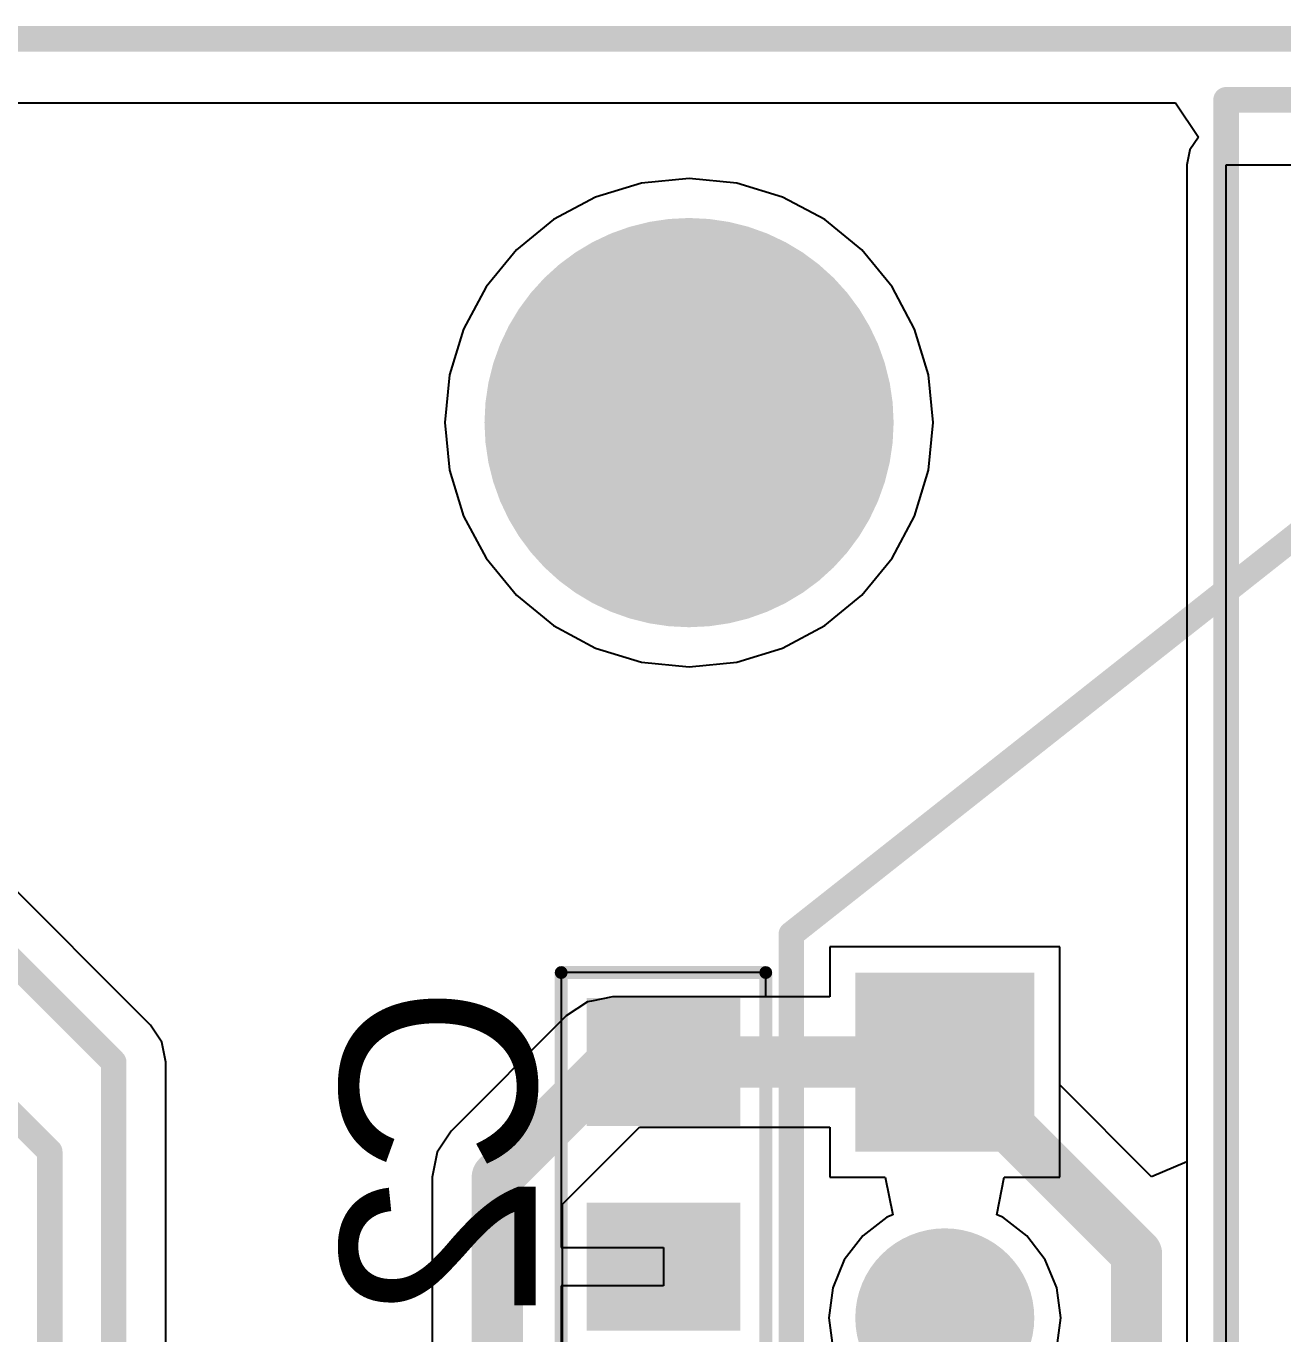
# Model space of a CAD drawing. Extents: x 30.6 to 80.8, y 30 to 60.2.
# Drawn here: x 49.52 to 59.34, y 49.98 to 60.2 of the extents above; entities that cross this region are included whole.
import ezdxf

# ---------------------------------------------------------------- set-up
doc = ezdxf.new("R2010")
doc.units = 0
doc.layers.get('0').update_dxf_attribs({"linetype": 'CONTINUOUS'})
for name, color, linetype in [('BOTTOMLAYER', 5, 'CONTINUOUS'), ('BOTTOMOVERLAY', 54, 'CONTINUOUS'), ('BOTTOMPASTE', 16, 'CONTINUOUS'), ('BOTTOMSOLDER', 6, 'CONTINUOUS'), ('KEEPOUTLAYER', 6, 'CONTINUOUS'), ('MULTILAYER', 9, 'CONTINUOUS'), ('PADHOLELAYER', 156, 'CONTINUOUS'), ('TOPLAYER', 1, 'CONTINUOUS'), ('TOPOVERLAY', 2, 'CONTINUOUS'), ('TOPSOLDER', 216, 'CONTINUOUS')]:
    doc.layers.add(name, color=color, linetype=linetype)

# ---------------------------------------------------------------- blocks, each defined once
blk = doc.blocks.new('XB__________10')
at = {"layer": 'BOTTOMLAYER', "const_width": 0.599999}
blk.add_lwpolyline([(-0.299999, -2.000001, 1), (0.299999, -2.000001, 1)], format="xyb", close=True, dxfattribs=at)
at = {"layer": 'BOTTOMLAYER'}
blk.add_solid([(-0.599999, -0.599999), (0.599999, -0.599999), (-0.599999, 0.599999), (0.599999, 0.599999)], dxfattribs=at)
at = {"layer": 'BOTTOMSOLDER', "const_width": 0.699999}
blk.add_lwpolyline([(-0.349999, -2.000001, 1), (0.349999, -2.000001, 1)], format="xyb", close=True, dxfattribs=at)
at = {"layer": 'BOTTOMSOLDER'}
blk.add_solid([(-0.699999, -0.699999), (0.699999, -0.699999), (-0.699999, 0.699999), (0.699999, 0.699999)], dxfattribs=at)
at = {"layer": 'MULTILAYER', "const_width": 0.599999}
blk.add_lwpolyline([(-0.299999, -2.000001, 1), (0.299999, -2.000001, 1)], format="xyb", close=True, dxfattribs=at)
at = {"layer": 'MULTILAYER'}
blk.add_solid([(-0.599999, -0.599999), (0.599999, -0.599999), (-0.599999, 0.599999), (0.599999, 0.599999)], dxfattribs=at)
at = {"layer": 'PADHOLELAYER', "const_width": 0.349999}
for points in [[(-0.175001, 0, 1), (0.175001, 0, 1)], [(-0.175001, -2.000001, 1), (0.175001, -2.000001, 1)]]:
    blk.add_lwpolyline(points, format="xyb", close=True, dxfattribs=at)
at = {"layer": 'TOPLAYER', "const_width": 0.599999}
blk.add_lwpolyline([(-0.299999, -2.000001, 1), (0.299999, -2.000001, 1)], format="xyb", close=True, dxfattribs=at)
at = {"layer": 'TOPLAYER'}
blk.add_solid([(-0.599999, -0.599999), (0.599999, -0.599999), (-0.599999, 0.599999), (0.599999, 0.599999)], dxfattribs=at)
at = {"layer": 'TOPOVERLAY', "const_width": 0.2}
for points in [[(-1.2, 1.000001), (6.4, 7.000001)], [(-1.2, -20.599999), (-1.2, 1.000001)]]:
    blk.add_lwpolyline(points, dxfattribs=at)
at = {"layer": 'TOPOVERLAY', "const_width": 0.1}
blk.add_lwpolyline([(-1.25, 1.000001, 1), (-1.15, 1.000001, 1)], format="xyb", close=True, dxfattribs=at)
blk.add_lwpolyline([(-1.25, 1.000001, 1), (-1.15, 1.000001, 1)], format="xyb", close=True, dxfattribs=at)
at = {"layer": 'TOPSOLDER', "const_width": 0.699999}
blk.add_lwpolyline([(-0.349999, -2.000001, 1), (0.349999, -2.000001, 1)], format="xyb", close=True, dxfattribs=at)
at = {"layer": 'TOPSOLDER'}
blk.add_solid([(-0.699999, -0.699999), (0.699999, -0.699999), (-0.699999, 0.699999), (0.699999, 0.699999)], dxfattribs=at)
blk = doc.blocks.new('C0603_B_29')
at = {"layer": 'BOTTOMLAYER'}
for points in [[(-0.399999, 0.499999), (-0.399999, -0.499999), (0.399999, 0.499999), (0.399999, -0.499999)], [(1.200003, 0.499999), (1.200003, -0.499999), (2.000001, 0.499999), (2.000001, -0.499999)]]:
    blk.add_solid(points, dxfattribs=at)
at = {"layer": 'BOTTOMOVERLAY', "const_width": 0.1}
for points in [[(2.3, 0.800001), (-0.700001, 0.800001)], [(-0.700001, -0.800001), (-0.700001, 0.800001)], [(2.3, -0.800001), (2.3, 0.800001)], [(2.3, -0.800001), (-0.700001, -0.800001)]]:
    blk.add_lwpolyline(points, dxfattribs=at)
at = {"layer": 'BOTTOMOVERLAY', "const_width": 0.05}
for points in [[(-0.725, 0.800001, 1), (-0.675002, 0.800001, 1)], [(-0.725, 0.800001, 1), (-0.675002, 0.800001, 1)], [(2.275002, 0.800001, 1), (2.324999, 0.800001, 1)], [(2.275002, 0.800001, 1), (2.324999, 0.800001, 1)], [(-0.725, -0.800001, 1), (-0.675002, -0.800001, 1)], [(-0.725, -0.800001, 1), (-0.675002, -0.800001, 1)], [(2.275002, -0.800001, 1), (2.324999, -0.800001, 1)], [(2.275002, -0.800001, 1), (2.324999, -0.800001, 1)]]:
    blk.add_lwpolyline(points, format="xyb", close=True, dxfattribs=at)
at = {"layer": 'BOTTOMPASTE'}
for points in [[(-0.399999, 0.499999), (-0.399999, -0.499999), (0.399999, 0.499999), (0.399999, -0.499999)], [(1.200003, 0.499999), (1.200003, -0.499999), (2.000001, 0.499999), (2.000001, -0.499999)]]:
    blk.add_solid(points, dxfattribs=at)
at = {"layer": 'BOTTOMSOLDER'}
for points in [[(-0.499999, 0.599999), (-0.499999, -0.599999), (0.499999, 0.599999), (0.499999, -0.599999)], [(1.100003, 0.599999), (1.100003, -0.599999), (2.100001, 0.599999), (2.100001, -0.599999)]]:
    blk.add_solid(points, dxfattribs=at)
blk = doc.blocks.new('MRF24J40MA_31')
at = {"layer": 'KEEPOUTLAYER'}
for p, q in [((0, 15.24), (0, 26.416)), ((0, 26.416), (17.78, 26.416))]:
    blk.add_line(p, q, dxfattribs=at)
at = {"layer": 'TOPOVERLAY', "const_width": 0.2}
for points in [[(0, 26.924), (17.78, 26.924)], [(0, 13.97), (0, 26.924)]]:
    blk.add_lwpolyline(points, dxfattribs=at)
at = {"layer": 'TOPOVERLAY', "const_width": 0.1}
blk.add_lwpolyline([(-0.05, 26.924, 1), (0.05, 26.924, 1)], format="xyb", close=True, dxfattribs=at)
blk.add_lwpolyline([(-0.05, 26.924, 1), (0.05, 26.924, 1)], format="xyb", close=True, dxfattribs=at)

msp = doc.modelspace()

# ---------------------------------------------------------------- linework, layer by layer
at = {"layer": 'BOTTOMLAYER'}
for p, q in [((31.199999, 59.6), (58.504839, 59.6)), ((58.504839, 59.6), (58.68371, 59.332287)), ((58.68371, 59.332287), (58.617406, 59.233054)), ((58.617406, 59.233054), (58.594122, 59.116001)), ((58.594122, 59.116001), (58.594122, 51.318808)), ((54.7, 59.009191), (54.327534, 58.972506)), ((55.072465, 58.972506), (54.7, 59.009191)), ((54.327534, 58.972506), (53.969384, 58.863862)), ((55.430616, 58.863862), (55.072465, 58.972506)), ((53.969384, 58.863862), (53.639311, 58.687434)), ((55.760689, 58.687434), (55.430616, 58.863862)), ((53.639311, 58.687434), (53.349997, 58.450002)), ((56.050002, 58.450002), (55.760689, 58.687434)), ((53.349997, 58.450002), (53.112566, 58.160689)), ((56.287434, 58.160689), (56.050002, 58.450002)), ((53.112566, 58.160689), (52.936137, 57.830616)), ((56.463862, 57.830616), (56.287434, 58.160689)), ((52.936137, 57.830616), (52.827494, 57.472466)), ((56.572506, 57.472466), (56.463862, 57.830616)), ((52.827494, 57.472466), (52.790809, 57.1)), ((56.609191, 57.1), (56.572506, 57.472466)), ((52.790809, 57.1), (52.827494, 56.727534)), ((56.572506, 56.727534), (56.609191, 57.1)), ((52.827494, 56.727534), (52.936137, 56.369384)), ((56.463862, 56.369384), (56.572506, 56.727534)), ((52.936137, 56.369384), (53.112566, 56.039311)), ((56.287434, 56.039311), (56.463862, 56.369384)), ((53.112566, 56.039311), (53.349997, 55.749998)), ((56.050002, 55.749998), (56.287434, 56.039311)), ((53.349997, 55.749998), (53.639311, 55.512566)), ((55.760689, 55.512566), (56.050002, 55.749998)), ((53.639311, 55.512566), (53.969384, 55.336138)), ((55.430616, 55.336138), (55.760689, 55.512566)), ((53.969384, 55.336138), (54.327534, 55.227494)), ((55.072465, 55.227494), (55.430616, 55.336138)), ((54.327534, 55.227494), (54.7, 55.190809)), ((54.7, 55.190809), (55.072465, 55.227494)), ((57.599997, 52.999998), (55.8, 52.999998)), ((55.8, 52.999998), (55.8, 52.609796)), ((57.599997, 51.92096), (57.599997, 52.999998)), ((55.299999, 52.799999), (53.700002, 52.799999)), ((53.700002, 52.799999), (53.700002, 51.412132)), ((55.299999, 52.609796), (55.299999, 52.799999)), ((55.8, 52.609796), (55.299999, 52.609796)), ((58.316957, 51.204002), (57.599997, 51.92096)), ((53.700002, 51.412132), (53.699999, 51.41213)), ((53.699999, 51.41213), (53.700002, 51.41213)), ((53.700002, 51.41213), (53.699999, 51.400001)), ((53.699999, 51.400001), (53.699999, 51.299999)), ((53.699999, 51.299999), (53.699999, 51.199997)), ((58.594122, 51.318808), (58.316957, 51.204002)), ((53.699999, 51.199997), (53.700002, 51.187868)), ((53.700002, 51.187868), (53.699999, 51.187866)), ((53.699999, 51.187866), (53.700002, 51.187866)), ((53.700002, 51.187866), (53.700002, 50.649998)), ((53.700002, 50.649998), (54.5, 50.649998)), ((54.5, 50.649998), (54.5, 50.349998)), ((54.5, 50.349998), (53.700002, 50.349998)), ((53.700002, 50.349998), (53.700002, 49.800002))]:
    msp.add_line(p, q, dxfattribs=at)
for points, const_width in [([(53.950001, 57.1, 1), (55.449998, 57.1, 1)], 1.5), ([(54.4, 52.1, 1), (54.6, 52.1, 1)], 0.2), ([(56.599999, 52.1, 1), (56.799998, 52.1, 1)], 0.2), ([(56.599999, 52.1, 1), (56.799998, 52.1, 1)], 0.2), ([(58.100001, 50.599998, 1), (58.3, 50.599998, 1)], 0.2), ([(58.100001, 50.599998, 1), (58.3, 50.599998, 1)], 0.2), ([(56.649998, 50.099999, 1), (56.749998, 50.099999, 1)], 0.1)]:
    msp.add_lwpolyline(points, format="xyb", close=True, dxfattribs=dict(at, const_width=const_width))
for points, const_width in [([(54.5, 52.1), (56.699998, 52.1)], 0.399999), ([(56.699998, 52.1), (58.2, 50.599998)], 0.399999), ([(58.2, 48.074316), (58.2, 50.599998)], 0.399999), ([(55.7, 49.100001), (56.699998, 50.099999)], 0.2)]:
    msp.add_lwpolyline(points, dxfattribs=dict(at, const_width=const_width))
at = {"layer": 'BOTTOMSOLDER', "const_width": 1.599999}
msp.add_lwpolyline([(53.900001, 57.1, 1), (55.499998, 57.1, 1)], format="xyb", close=True, dxfattribs=at)
at = {"layer": 'MULTILAYER', "const_width": 1.5}
msp.add_lwpolyline([(53.950001, 57.1, 1), (55.449998, 57.1, 1)], format="xyb", close=True, dxfattribs=at)
at = {"layer": 'PADHOLELAYER', "const_width": 1.599999}
msp.add_lwpolyline([(53.899999, 57.1, 1), (55.500001, 57.1, 1)], format="xyb", close=True, dxfattribs=at)
at = {"layer": 'TOPLAYER'}
for p, q in [((31.199999, 59.6), (58.504839, 59.6)), ((58.504839, 59.6), (58.68371, 59.332287)), ((58.68371, 59.332287), (58.617406, 59.233054)), ((58.617406, 59.233054), (58.594122, 59.116001)), ((58.594122, 59.116001), (58.594122, 47.940001)), ((54.7, 59.009191), (54.327534, 58.972506)), ((55.072465, 58.972506), (54.7, 59.009191)), ((54.327534, 58.972506), (53.969384, 58.863862)), ((55.430616, 58.863862), (55.072465, 58.972506)), ((53.969384, 58.863862), (53.639311, 58.687434)), ((55.760689, 58.687434), (55.430616, 58.863862)), ((53.639311, 58.687434), (53.349997, 58.450002)), ((56.050002, 58.450002), (55.760689, 58.687434)), ((53.349997, 58.450002), (53.112566, 58.160689)), ((56.287434, 58.160689), (56.050002, 58.450002)), ((53.112566, 58.160689), (52.936137, 57.830616)), ((56.463862, 57.830616), (56.287434, 58.160689)), ((52.936137, 57.830616), (52.827494, 57.472466)), ((56.572506, 57.472466), (56.463862, 57.830616)), ((52.827494, 57.472466), (52.790809, 57.1)), ((56.609191, 57.1), (56.572506, 57.472466)), ((52.790809, 57.1), (52.827494, 56.727534)), ((56.572506, 56.727534), (56.609191, 57.1)), ((52.827494, 56.727534), (52.936137, 56.369384)), ((56.463862, 56.369384), (56.572506, 56.727534)), ((52.936137, 56.369384), (53.112566, 56.039311)), ((56.287434, 56.039311), (56.463862, 56.369384)), ((53.112566, 56.039311), (53.349997, 55.749998)), ((56.050002, 55.749998), (56.287434, 56.039311)), ((53.349997, 55.749998), (53.639311, 55.512566)), ((55.760689, 55.512566), (56.050002, 55.749998)), ((53.639311, 55.512566), (53.969384, 55.336138)), ((55.430616, 55.336138), (55.760689, 55.512566)), ((53.969384, 55.336138), (54.327534, 55.227494)), ((55.072465, 55.227494), (55.430616, 55.336138)), ((54.327534, 55.227494), (54.7, 55.190809)), ((54.7, 55.190809), (55.072465, 55.227494)), ((50.488383, 52.388384), (48.838381, 54.038386)), ((57.599997, 52.999998), (55.8, 52.999998)), ((55.8, 52.999998), (55.8, 52.609796)), ((57.599997, 51.200002), (57.599997, 52.999998)), ((53.904906, 52.57099), (53.739519, 52.460479)), ((53.937273, 52.577428), (53.904906, 52.57099)), ((54.099998, 52.609796), (53.937273, 52.577428)), ((55.8, 52.609796), (54.099998, 52.609796)), ((53.739519, 52.460479), (52.839521, 51.560481)), ((50.57679, 52.256073), (50.488383, 52.388384)), ((50.581941, 52.230177), (50.57679, 52.256073)), ((50.607836, 52.1), (50.581941, 52.230177)), ((50.607834, 52.099987), (50.607836, 52.1)), ((50.607834, 42.268935), (50.607834, 52.099987)), ((52.839521, 51.560481), (52.729011, 51.395092)), ((53.709796, 50.988839), (54.311161, 51.590204)), ((54.311161, 51.590204), (55.8, 51.590204)), ((55.8, 51.590204), (55.8, 51.200002)), ((52.729011, 51.395092), (52.690205, 51.200002)), ((52.690205, 51.200002), (52.690205, 46.085493)), ((55.8, 51.200002), (56.23496, 51.200002)), ((56.23496, 51.200002), (56.293487, 50.905766)), ((57.10651, 50.905766), (57.165037, 51.200002)), ((57.165037, 51.200002), (57.599997, 51.200002)), ((53.709796, 47.235011), (53.709796, 50.988839)), ((56.246116, 50.886144), (56.058112, 50.741885)), ((56.293487, 50.905766), (56.246116, 50.886144)), ((57.153881, 50.886144), (57.10651, 50.905766)), ((57.341884, 50.741885), (57.153881, 50.886144)), ((56.058112, 50.741885), (55.913853, 50.553879)), ((57.486144, 50.553879), (57.341884, 50.741885)), ((55.913853, 50.553879), (55.823167, 50.334946)), ((57.576829, 50.334946), (57.486144, 50.553879)), ((55.823167, 50.334946), (55.792235, 50.099999)), ((57.607761, 50.099999), (57.576829, 50.334946)), ((55.792235, 50.099999), (55.823167, 49.865051)), ((57.576829, 49.865051), (57.607761, 50.099999))]:
    msp.add_line(p, q, dxfattribs=at)
for points, const_width in [([(30.7, 60.100002), (80.699999, 60.100002)], 0.2), ([(48.549997, 53.750002), (50.199999, 52.1)], 0.2), ([(47.999998, 53.1), (49.7, 51.399999)], 0.2), ([(53.2, 51.200002), (54.099998, 52.1)], 0.399999), ([(54.099998, 52.1), (56.699998, 52.1)], 0.399999), ([(50.199999, 42.100002), (50.199999, 52.1)], 0.2), ([(49.7, 33.600001), (49.7, 51.399999)], 0.2), ([(53.2, 45.6), (53.2, 51.200002)], 0.399999), ([(56.699996, 50.100001), (56.699998, 50.099999)], 0.2)]:
    msp.add_lwpolyline(points, dxfattribs=dict(at, const_width=const_width))
for points, const_width in [([(53.950001, 57.1, 1), (55.449998, 57.1, 1)], 1.5), ([(53.999999, 52.1, 1), (54.199998, 52.1, 1)], 0.2), ([(53.999999, 52.1, 1), (54.199998, 52.1, 1)], 0.2), ([(56.599999, 52.1, 1), (56.799998, 52.1, 1)], 0.2), ([(50.149999, 52.1, 1), (50.249999, 52.1, 1)], 0.1), ([(50.149999, 52.1, 1), (50.249999, 52.1, 1)], 0.1), ([(49.65, 51.399999, 1), (49.75, 51.399999, 1)], 0.1), ([(49.65, 51.399999, 1), (49.75, 51.399999, 1)], 0.1), ([(53.1, 51.200002, 1), (53.3, 51.200002, 1)], 0.2), ([(53.1, 51.200002, 1), (53.3, 51.200002, 1)], 0.2), ([(56.649996, 50.100001, 1), (56.749996, 50.100001, 1)], 0.1), ([(56.649998, 50.099999, 1), (56.749998, 50.099999, 1)], 0.1)]:
    msp.add_lwpolyline(points, format="xyb", close=True, dxfattribs=dict(at, const_width=const_width))
at = {"layer": 'TOPSOLDER', "const_width": 1.599999}
msp.add_lwpolyline([(53.900001, 57.1, 1), (55.499998, 57.1, 1)], format="xyb", close=True, dxfattribs=at)

# ---------------------------------------------------------------- block references
for name, p in [('MRF24J40MA_31', (58.899999, 32.700001)), ('XB__________10', (56.699998, 52.1))]:
    msp.add_blockref(name, p)
at = {"rotation": 270}
msp.add_blockref('C0603_B_29', (54.5, 52.1), dxfattribs=at)

# ---------------------------------------------------------------- texts
at = {"layer": 'BOTTOMOVERLAY', "text_generation_flag": 2}
msp.add_text('C2', height=1.524, rotation=90, dxfattribs=at).set_placement((53.5, 52.700001))

doc.saveas('drawing.dxf')
